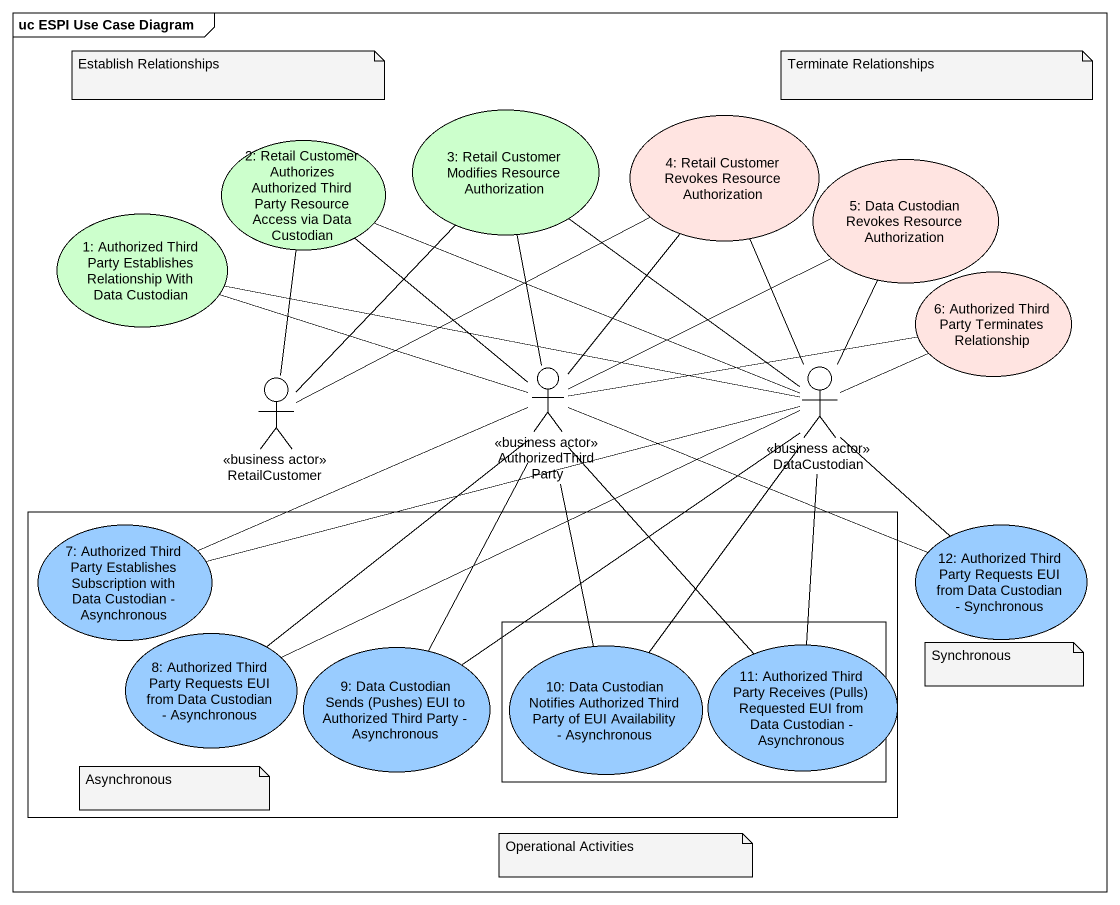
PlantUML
@startuml
mainframe uc ESPI Use Case Diagram
usecase "3: Retail Customer Modifies Resource Authorization" as u3_Retail_Customer_Modifies #CCFFCC
usecase "4: Retail Customer Revokes Resource Authorization" as u4_Retail_Customer_Revokes #FFE4E1
usecase "2: Retail Customer Authorizes Authorized Third Party Resource Access via Data Custodian" as u2_Retail_Customer #CCFFCC
usecase "5: Data Custodian Revokes Resource Authorization" as u5_Data_Custodian_Revokes #FFE4E1
usecase "1: Authorized Third Party Establishes Relationship With Data Custodian" as u1_Authorized_Third_Party #CCFFCC
usecase "6: Authorized Third Party Terminates Relationship" as u6_Authorized_Third_Party #FFE4E1
actor RetailCustomer <<business actor>>
actor AuthorizedThirdParty <<business actor>>
actor DataCustodian <<business actor>>
rectangle " " as rectangle1 {
  usecase "7: Authorized Third Party Establishes Subscription with Data Custodian - Asynchronous" as u7_Authorized_Third_Party #99CCFF
  usecase "8: Authorized Third Party Requests EUI from Data Custodian - Asynchronous" as u8_Authorized_Third_Party #99CCFF
  rectangle " " as rectangle2 {
    usecase "10: Data Custodian Notifies Authorized Third Party of EUI Availability - Asynchronous" as u10_Data_Custodian_Notifies #99CCFF
  }
  usecase "9: Data Custodian Sends (Pushes) EUI to Authorized Third Party - Asynchronous" as u9_Data_Custodian_Sends #99CCFF
  usecase "11: Authorized Third Party Receives (Pulls) Requested EUI from Data Custodian - Asynchronous" as u11_Authorized_Third_Party #99CCFF
}
usecase "12: Authorized Third Party Requests EUI from Data Custodian - Synchronous" as u12_Authorized_Third_Party #99CCFF
RetailCustomer -up- u3_Retail_Customer_Modifies
RetailCustomer -right- u4_Retail_Customer_Revokes
RetailCustomer -up- u2_Retail_Customer
AuthorizedThirdParty -up- u3_Retail_Customer_Modifies
AuthorizedThirdParty -up- u4_Retail_Customer_Revokes
AuthorizedThirdParty -up- u2_Retail_Customer
AuthorizedThirdParty -right- u5_Data_Custodian_Revokes
AuthorizedThirdParty -left- u1_Authorized_Third_Party
AuthorizedThirdParty -right- u6_Authorized_Third_Party
AuthorizedThirdParty -left- u7_Authorized_Third_Party
AuthorizedThirdParty -right- u12_Authorized_Third_Party
AuthorizedThirdParty -- u8_Authorized_Third_Party
AuthorizedThirdParty -- u9_Data_Custodian_Sends
AuthorizedThirdParty -- u10_Data_Custodian_Notifies
AuthorizedThirdParty -- u11_Authorized_Third_Party
DataCustodian -up- u3_Retail_Customer_Modifies
DataCustodian -up- u4_Retail_Customer_Revokes
DataCustodian -left- u2_Retail_Customer
DataCustodian -up- u5_Data_Custodian_Revokes
DataCustodian -left- u1_Authorized_Third_Party
DataCustodian -right- u6_Authorized_Third_Party
DataCustodian -left- u7_Authorized_Third_Party
DataCustodian -- u12_Authorized_Third_Party
DataCustodian -left- u8_Authorized_Third_Party
DataCustodian -- u9_Data_Custodian_Sends
DataCustodian -- u10_Data_Custodian_Notifies
DataCustodian -- u11_Authorized_Third_Party
note as N1
  Establish Relationships
end note
note as N2
  Terminate Relationships
end note
note as N3
  Synchronous
end note
note as N4
  Asynchronous
end note
note as N5
  Operational Activities
end note
@enduml
